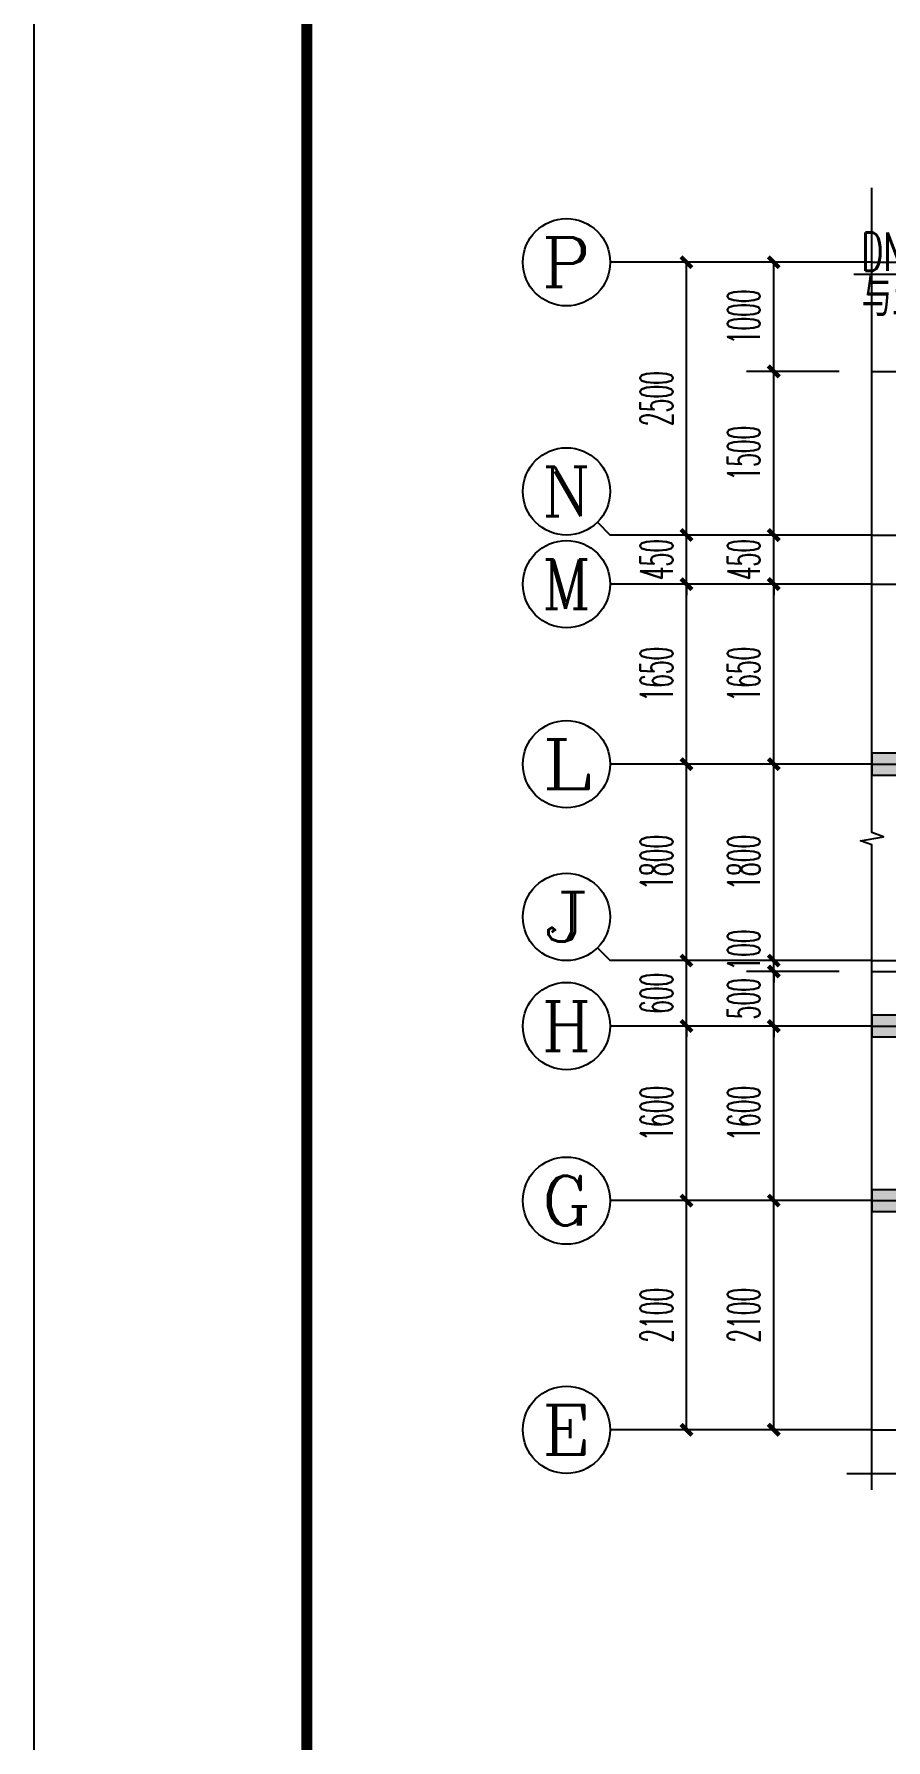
# Model space of a CAD drawing. Extents: x 27938 to 1507990, y 110129 to 923079.
# Drawn here: x 612404 to 620211, y 623245 to 638878 of the extents above; entities that cross this region are included whole.
import ezdxf
from ezdxf.enums import TextEntityAlignment as Align

# ---------------------------------------------------------------- set-up
doc = ezdxf.new("R2010")
doc.units = 0
doc.header["$LTSCALE"] = 1000
doc.header["$MEASUREMENT"] = 0
doc.linetypes.add('DOTE', pattern=[2.42, 2, -0.2, 0.02, -0.2])
for name, color, linetype in [('AXIS', 3, 'Continuous'), ('AXIS_TEXT', 7, 'Continuous'), ('COLUMN', 9, 'Continuous'), ('DIM_SYMB', 3, 'Continuous'), ('DIM_废水', 31, 'Continuous'), ('DOTE', 1, 'Continuous'), ('EQUIP_地漏', 7, 'Continuous'), ('PUB_HATCH', 8, 'Continuous'), ('TWT_DIM', 3, 'Continuous'), ('WALL', 9, 'Continuous'), ('图框', 140, 'Continuous')]:
    doc.layers.add(name, color=color, linetype=linetype)
doc.layers.add('yichutu', color=7, linetype='Continuous', true_color=0xffffff, plot=False)
doc.styles.add('_TCH_AXIS', font='COMPLEX', dxfattribs={"bigfont": 'GBCBIG'})
doc.styles.add('_TCH_DIM_T3', font='SIMPLEX.shx', dxfattribs={"width": 0.494118, "bigfont": 'GBCBIG.shx'})
doc.styles.add('_TWT_SERIAL', font='SIMPLEX', dxfattribs={"width": 0.8, "height": 3.5, "bigfont": 'HZTXT'})
doc.styles.add('COMPLEX', font='COMPLEX')
doc.dimstyles.new('_TCH_ARCH&&100', dxfattribs={"dimtxt": 297.5, "dimasz": 100, "dimexe": 250, "dimexo": 300, "dimgap": 126.25, "dimtad": 1, "dimdec": 0, "dimzin": 0, "dimdsep": 46, "dimtxsty": '_TCH_DIM_T3', "dimblk": 'ARCHTICK', "dimcen": 0.09, "dimclrt": 4, "dimazin": 2, "dimtfac": 1, "dimtdec": 0, "dimtix": 1, "dimtmove": 2, "dimatfit": 3, "dimfxl": 100, "dimtolj": 1, "dimtzin": 0, "dimarcsym": 0})
doc.dimstyles.new('_TWT_ARCH&&100', dxfattribs={"dimtxt": 297.5, "dimasz": 100, "dimexe": 250, "dimexo": 300, "dimgap": 126.25, "dimtad": 1, "dimdec": 0, "dimzin": 0, "dimdsep": 46, "dimtxsty": '_TCH_DIM_T3', "dimblk": 'ARCHTICK', "dimcen": 0.09, "dimclrt": 7, "dimazin": 2, "dimtfac": 1, "dimtdec": 0, "dimtix": 1, "dimtmove": 2, "dimatfit": 3, "dimfxl": 1, "dimtolj": 1, "dimtzin": 0, "dimarcsym": 0})

# ---------------------------------------------------------------- blocks, each defined once
blk = doc.blocks.new('TK')
at = {"layer": '图框'}
blk.add_lwpolyline([(465375, 548714), (549475, 548714), (549475, 489314), (465375, 489314)], close=True, dxfattribs=at)
blk.add_lwpolyline([(465375, 548714), (549475, 548714), (549475, 489314), (465375, 489314)], close=True, dxfattribs=at)
at = {"layer": '图框', "const_width": 100}
blk.add_lwpolyline([(548475, 490314), (548475, 547714), (467875, 547714), (467875, 490314)], close=True, dxfattribs=at)
blk = doc.blocks.new('yct-841-594-84100-59399.9999999999-100-1000.0')
at = {"layer": 'yichutu', "color": 7, "true_color": 0xffffff}
blk.add_lwpolyline([(0, 0), (0, 59400), (84100, 59400), (84100, 0)], close=True, dxfattribs=at)
blk = doc.blocks.new('_ArchTick')
at = {"color": 0, "linetype": 'ByBlock', "const_width": 0.4}
blk.add_lwpolyline([(-0.5, -0.5), (0.5, 0.5)], dxfattribs=at)
blk = doc.blocks.new('*D1264')
at = {"layer": 'AXIS', "color": 0, "lineweight": -2}
for p, q in [((-10920, -7700), (-12570, -7700)), ((-12320, -9800), (-12320, -7700)), ((-10920, -9800), (-12570, -9800))]:
    blk.add_line(p, q, dxfattribs=at)
at = {"layer": 'Defpoints', "color": 0}
for p in [(-12320, -7700), (-10620, -7700), (-10620, -9800)]:
    blk.add_point(p, dxfattribs=at)
at = {"layer": 'AXIS', "color": 0, "lineweight": -2, "xscale": 100, "yscale": 100, "zscale": 100}
for p, rotation in [((-12320, -7700), 90), ((-12320, -9800), 270)]:
    blk.add_blockref('_ArchTick', p, dxfattribs=dict(at, rotation=rotation))
at = {"layer": 'AXIS', "color": 4, "insert": (-12595, -8750), "char_height": 297.5, "attachment_point": 5, "rotation": 90, "style": '_TCH_DIM_T3'}
blk.add_mtext('\\A1;2100', dxfattribs=at)
blk = doc.blocks.new('*D1265')
at = {"layer": 'AXIS', "color": 0, "lineweight": -2}
for p, q in [((-10920, -6100), (-12570, -6100)), ((-12320, -7700), (-12320, -6100)), ((-10920, -7700), (-12570, -7700))]:
    blk.add_line(p, q, dxfattribs=at)
at = {"layer": 'Defpoints', "color": 0}
for p in [(-12320, -6100), (-10620, -6100), (-10620, -7700)]:
    blk.add_point(p, dxfattribs=at)
at = {"layer": 'AXIS', "color": 0, "lineweight": -2, "xscale": 100, "yscale": 100, "zscale": 100}
for p, rotation in [((-12320, -6100), 90), ((-12320, -7700), 270)]:
    blk.add_blockref('_ArchTick', p, dxfattribs=dict(at, rotation=rotation))
at = {"layer": 'AXIS', "color": 4, "insert": (-12595, -6900), "char_height": 297.5, "attachment_point": 5, "rotation": 90, "style": '_TCH_DIM_T3'}
blk.add_mtext('\\A1;1600', dxfattribs=at)
blk = doc.blocks.new('*D1266')
at = {"layer": 'AXIS', "color": 0, "lineweight": -2}
for p, q in [((-12320, -5500), (-12320, -5400)), ((-10920, -5500), (-12570, -5500)), ((-12320, -6100), (-12320, -5500)), ((-10920, -6100), (-12570, -6100)), ((-12320, -6100), (-12320, -6200))]:
    blk.add_line(p, q, dxfattribs=at)
at = {"layer": 'Defpoints', "color": 0}
for p in [(-12320, -5500), (-10620, -5500), (-10620, -6100)]:
    blk.add_point(p, dxfattribs=at)
at = {"layer": 'AXIS', "color": 0, "lineweight": -2, "xscale": 100, "yscale": 100, "zscale": 100}
for p, rotation in [((-12320, -5500), 270), ((-12320, -6100), 90)]:
    blk.add_blockref('_ArchTick', p, dxfattribs=dict(at, rotation=rotation))
at = {"layer": 'AXIS', "color": 4, "insert": (-12595, -5800), "char_height": 297.5, "attachment_point": 5, "rotation": 90, "style": '_TCH_DIM_T3'}
blk.add_mtext('\\A1;600', dxfattribs=at)
blk = doc.blocks.new('*D1267')
at = {"layer": 'AXIS', "color": 0, "lineweight": -2}
for p, q in [((-10920, -3700), (-12570, -3700)), ((-12320, -5500), (-12320, -3700)), ((-10920, -5500), (-12570, -5500))]:
    blk.add_line(p, q, dxfattribs=at)
at = {"layer": 'Defpoints', "color": 0}
for p in [(-12320, -3700), (-10620, -3700), (-10620, -5500)]:
    blk.add_point(p, dxfattribs=at)
at = {"layer": 'AXIS', "color": 0, "lineweight": -2, "xscale": 100, "yscale": 100, "zscale": 100}
for p, rotation in [((-12320, -3700), 90), ((-12320, -5500), 270)]:
    blk.add_blockref('_ArchTick', p, dxfattribs=dict(at, rotation=rotation))
at = {"layer": 'AXIS', "color": 4, "insert": (-12595, -4600), "char_height": 297.5, "attachment_point": 5, "rotation": 90, "style": '_TCH_DIM_T3'}
blk.add_mtext('\\A1;1800', dxfattribs=at)
blk = doc.blocks.new('*D1268')
at = {"layer": 'AXIS', "color": 0, "lineweight": -2}
for p, q in [((-10920, -2050), (-12570, -2050)), ((-12320, -3700), (-12320, -2050)), ((-10920, -3700), (-12570, -3700))]:
    blk.add_line(p, q, dxfattribs=at)
at = {"layer": 'Defpoints', "color": 0}
for p in [(-12320, -2050), (-10620, -2050), (-10620, -3700)]:
    blk.add_point(p, dxfattribs=at)
at = {"layer": 'AXIS', "color": 0, "lineweight": -2, "xscale": 100, "yscale": 100, "zscale": 100}
for p, rotation in [((-12320, -2050), 90), ((-12320, -3700), 270)]:
    blk.add_blockref('_ArchTick', p, dxfattribs=dict(at, rotation=rotation))
at = {"layer": 'AXIS', "color": 4, "insert": (-12595, -2875), "char_height": 297.5, "attachment_point": 5, "rotation": 90, "style": '_TCH_DIM_T3'}
blk.add_mtext('\\A1;1650', dxfattribs=at)
blk = doc.blocks.new('*D1269')
at = {"layer": 'AXIS', "color": 0, "lineweight": -2}
for p, q in [((-12320, -1600), (-12320, -1500)), ((-10920, -1600), (-12570, -1600)), ((-12320, -2050), (-12320, -1600)), ((-10920, -2050), (-12570, -2050)), ((-12320, -2050), (-12320, -2150))]:
    blk.add_line(p, q, dxfattribs=at)
at = {"layer": 'Defpoints', "color": 0}
for p in [(-12320, -1600), (-10620, -1600), (-10620, -2050)]:
    blk.add_point(p, dxfattribs=at)
at = {"layer": 'AXIS', "color": 0, "lineweight": -2, "xscale": 100, "yscale": 100, "zscale": 100}
for p, rotation in [((-12320, -1600), 270), ((-12320, -2050), 90)]:
    blk.add_blockref('_ArchTick', p, dxfattribs=dict(at, rotation=rotation))
at = {"layer": 'AXIS', "color": 4, "insert": (-12595, -1825), "char_height": 297.5, "attachment_point": 5, "rotation": 90, "style": '_TCH_DIM_T3'}
blk.add_mtext('\\A1;450', dxfattribs=at)
blk = doc.blocks.new('*D1270')
at = {"layer": 'AXIS', "color": 0, "lineweight": -2}
for p, q in [((-10920, 900), (-12570, 900)), ((-12320, -1600), (-12320, 900)), ((-10920, -1600), (-12570, -1600))]:
    blk.add_line(p, q, dxfattribs=at)
at = {"layer": 'Defpoints', "color": 0}
for p in [(-12320, 900), (-10620, 900), (-10620, -1600)]:
    blk.add_point(p, dxfattribs=at)
at = {"layer": 'AXIS', "color": 0, "lineweight": -2, "xscale": 100, "yscale": 100, "zscale": 100}
for p, rotation in [((-12320, 900), 90), ((-12320, -1600), 270)]:
    blk.add_blockref('_ArchTick', p, dxfattribs=dict(at, rotation=rotation))
at = {"layer": 'AXIS', "color": 4, "insert": (-12595, -350), "char_height": 297.5, "attachment_point": 5, "rotation": 90, "style": '_TCH_DIM_T3'}
blk.add_mtext('\\A1;2500', dxfattribs=at)
blk = doc.blocks.new('*D1271')
at = {"layer": 'AXIS', "color": 0, "lineweight": -2}
for p, q in [((-10920, -7700), (-11770, -7700)), ((-11520, -9800), (-11520, -7700)), ((-10920, -9800), (-11770, -9800))]:
    blk.add_line(p, q, dxfattribs=at)
at = {"layer": 'Defpoints', "color": 0}
for p in [(-11520, -7700), (-10620, -7700), (-10620, -9800)]:
    blk.add_point(p, dxfattribs=at)
at = {"layer": 'AXIS', "color": 0, "lineweight": -2, "xscale": 100, "yscale": 100, "zscale": 100}
for p, rotation in [((-11520, -7700), 90), ((-11520, -9800), 270)]:
    blk.add_blockref('_ArchTick', p, dxfattribs=dict(at, rotation=rotation))
at = {"layer": 'AXIS', "color": 4, "insert": (-11795, -8750), "char_height": 297.5, "attachment_point": 5, "rotation": 90, "style": '_TCH_DIM_T3'}
blk.add_mtext('\\A1;2100', dxfattribs=at)
blk = doc.blocks.new('*D1272')
at = {"layer": 'AXIS', "color": 0, "lineweight": -2}
for p, q in [((-10920, -6100), (-11770, -6100)), ((-11520, -7700), (-11520, -6100)), ((-10920, -7700), (-11770, -7700))]:
    blk.add_line(p, q, dxfattribs=at)
at = {"layer": 'Defpoints', "color": 0}
for p in [(-11520, -6100), (-10620, -6100), (-10620, -7700)]:
    blk.add_point(p, dxfattribs=at)
at = {"layer": 'AXIS', "color": 0, "lineweight": -2, "xscale": 100, "yscale": 100, "zscale": 100}
for p, rotation in [((-11520, -6100), 90), ((-11520, -7700), 270)]:
    blk.add_blockref('_ArchTick', p, dxfattribs=dict(at, rotation=rotation))
at = {"layer": 'AXIS', "color": 4, "insert": (-11795, -6900), "char_height": 297.5, "attachment_point": 5, "rotation": 90, "style": '_TCH_DIM_T3'}
blk.add_mtext('\\A1;1600', dxfattribs=at)
blk = doc.blocks.new('*D1273')
at = {"layer": 'AXIS', "color": 0, "lineweight": -2}
for p, q in [((-10920, -5600), (-11770, -5600)), ((-11520, -5600), (-11520, -5500)), ((-11520, -6100), (-11520, -5600)), ((-10920, -6100), (-11770, -6100)), ((-11520, -6100), (-11520, -6200))]:
    blk.add_line(p, q, dxfattribs=at)
at = {"layer": 'Defpoints', "color": 0}
for p in [(-11520, -5600), (-10620, -5600), (-10620, -6100)]:
    blk.add_point(p, dxfattribs=at)
at = {"layer": 'AXIS', "color": 0, "lineweight": -2, "xscale": 100, "yscale": 100, "zscale": 100}
for p, rotation in [((-11520, -5600), 270), ((-11520, -6100), 90)]:
    blk.add_blockref('_ArchTick', p, dxfattribs=dict(at, rotation=rotation))
at = {"layer": 'AXIS', "color": 4, "insert": (-11795, -5850), "char_height": 297.5, "attachment_point": 5, "rotation": 90, "style": '_TCH_DIM_T3'}
blk.add_mtext('\\A1;500', dxfattribs=at)
blk = doc.blocks.new('*D1274')
at = {"layer": 'AXIS', "color": 0, "lineweight": -2}
for p, q in [((-11520, -5500), (-11520, -5400)), ((-10920, -5500), (-11770, -5500)), ((-10920, -5600), (-11770, -5600)), ((-11520, -5600), (-11520, -5500)), ((-11520, -5600), (-11520, -5700))]:
    blk.add_line(p, q, dxfattribs=at)
at = {"layer": 'Defpoints', "color": 0}
for p in [(-11520, -5500), (-10620, -5500), (-10620, -5600)]:
    blk.add_point(p, dxfattribs=at)
at = {"layer": 'AXIS', "color": 0, "lineweight": -2, "xscale": 100, "yscale": 100, "zscale": 100}
for p, rotation in [((-11520, -5500), 270), ((-11520, -5600), 90)]:
    blk.add_blockref('_ArchTick', p, dxfattribs=dict(at, rotation=rotation))
at = {"layer": 'AXIS', "color": 4, "insert": (-11795, -5404), "char_height": 297.5, "attachment_point": 5, "rotation": 90, "style": '_TCH_DIM_T3'}
blk.add_mtext('\\A1;100', dxfattribs=at)
blk = doc.blocks.new('*D1275')
at = {"layer": 'AXIS', "color": 0, "lineweight": -2}
for p, q in [((-10920, -3700), (-11770, -3700)), ((-11520, -5500), (-11520, -3700)), ((-10920, -5500), (-11770, -5500))]:
    blk.add_line(p, q, dxfattribs=at)
at = {"layer": 'Defpoints', "color": 0}
for p in [(-11520, -3700), (-10620, -3700), (-10620, -5500)]:
    blk.add_point(p, dxfattribs=at)
at = {"layer": 'AXIS', "color": 0, "lineweight": -2, "xscale": 100, "yscale": 100, "zscale": 100}
for p, rotation in [((-11520, -3700), 90), ((-11520, -5500), 270)]:
    blk.add_blockref('_ArchTick', p, dxfattribs=dict(at, rotation=rotation))
at = {"layer": 'AXIS', "color": 4, "insert": (-11795, -4600), "char_height": 297.5, "attachment_point": 5, "rotation": 90, "style": '_TCH_DIM_T3'}
blk.add_mtext('\\A1;1800', dxfattribs=at)
blk = doc.blocks.new('*D1276')
at = {"layer": 'AXIS', "color": 0, "lineweight": -2}
for p, q in [((-10920, -2050), (-11770, -2050)), ((-11520, -3700), (-11520, -2050)), ((-10920, -3700), (-11770, -3700))]:
    blk.add_line(p, q, dxfattribs=at)
at = {"layer": 'Defpoints', "color": 0}
for p in [(-11520, -2050), (-10620, -2050), (-10620, -3700)]:
    blk.add_point(p, dxfattribs=at)
at = {"layer": 'AXIS', "color": 0, "lineweight": -2, "xscale": 100, "yscale": 100, "zscale": 100}
for p, rotation in [((-11520, -2050), 90), ((-11520, -3700), 270)]:
    blk.add_blockref('_ArchTick', p, dxfattribs=dict(at, rotation=rotation))
at = {"layer": 'AXIS', "color": 4, "insert": (-11795, -2875), "char_height": 297.5, "attachment_point": 5, "rotation": 90, "style": '_TCH_DIM_T3'}
blk.add_mtext('\\A1;1650', dxfattribs=at)
blk = doc.blocks.new('*D1277')
at = {"layer": 'AXIS', "color": 0, "lineweight": -2}
for p, q in [((-11520, -1600), (-11520, -1500)), ((-10920, -1600), (-11770, -1600)), ((-11520, -2050), (-11520, -1600)), ((-10920, -2050), (-11770, -2050)), ((-11520, -2050), (-11520, -2150))]:
    blk.add_line(p, q, dxfattribs=at)
at = {"layer": 'Defpoints', "color": 0}
for p in [(-11520, -1600), (-10620, -1600), (-10620, -2050)]:
    blk.add_point(p, dxfattribs=at)
at = {"layer": 'AXIS', "color": 0, "lineweight": -2, "xscale": 100, "yscale": 100, "zscale": 100}
for p, rotation in [((-11520, -1600), 270), ((-11520, -2050), 90)]:
    blk.add_blockref('_ArchTick', p, dxfattribs=dict(at, rotation=rotation))
at = {"layer": 'AXIS', "color": 4, "insert": (-11795, -1825), "char_height": 297.5, "attachment_point": 5, "rotation": 90, "style": '_TCH_DIM_T3'}
blk.add_mtext('\\A1;450', dxfattribs=at)
blk = doc.blocks.new('*D1278')
at = {"layer": 'AXIS', "color": 0, "lineweight": -2}
for p, q in [((-10920, -100), (-11770, -100)), ((-11520, -1600), (-11520, -100)), ((-10920, -1600), (-11770, -1600))]:
    blk.add_line(p, q, dxfattribs=at)
at = {"layer": 'Defpoints', "color": 0}
for p in [(-11520, -100), (-10620, -100), (-10620, -1600)]:
    blk.add_point(p, dxfattribs=at)
at = {"layer": 'AXIS', "color": 0, "lineweight": -2, "xscale": 100, "yscale": 100, "zscale": 100}
for p, rotation in [((-11520, -100), 90), ((-11520, -1600), 270)]:
    blk.add_blockref('_ArchTick', p, dxfattribs=dict(at, rotation=rotation))
at = {"layer": 'AXIS', "color": 4, "insert": (-11795, -850), "char_height": 297.5, "attachment_point": 5, "rotation": 90, "style": '_TCH_DIM_T3'}
blk.add_mtext('\\A1;1500', dxfattribs=at)
blk = doc.blocks.new('*D1279')
at = {"layer": 'AXIS', "color": 0, "lineweight": -2}
for p, q in [((-10920, 900), (-11770, 900)), ((-11520, -100), (-11520, 900)), ((-10920, -100), (-11770, -100))]:
    blk.add_line(p, q, dxfattribs=at)
at = {"layer": 'Defpoints', "color": 0}
for p in [(-11520, 900), (-10620, 900), (-10620, -100)]:
    blk.add_point(p, dxfattribs=at)
at = {"layer": 'AXIS', "color": 0, "lineweight": -2, "xscale": 100, "yscale": 100, "zscale": 100}
for p, rotation in [((-11520, 900), 90), ((-11520, -100), 270)]:
    blk.add_blockref('_ArchTick', p, dxfattribs=dict(at, rotation=rotation))
at = {"layer": 'AXIS', "color": 4, "insert": (-11795, 400), "char_height": 297.5, "attachment_point": 5, "rotation": 90, "style": '_TCH_DIM_T3'}
blk.add_mtext('\\A1;1000', dxfattribs=at)
blk = doc.blocks.new('_AXISO')
blk.add_circle((0, 0), 0.5)
at = {"layer": 'AXIS_TEXT', "style": 'COMPLEX', "width": 1.041667}
blk.add_attdef('A', text='', height=0.56, dxfattribs=at).set_placement((-0.25, -0.28), (0.25, -0.28), align=Align.FIT)
blk = doc.blocks.new('$TwtSys$00000137')
at = {"color": 7}
for p, q in [((-46.875, -93.75), (-46.875, 93.75)), ((0, -93.75), (0, 93.75)), ((46.875, -93.75), (46.875, 93.75))]:
    blk.add_line(p, q, dxfattribs=at)
blk.add_lwpolyline([(-93.75, -93.75), (93.75, -93.75), (93.75, 93.75), (-93.75, 93.75)], close=True, dxfattribs=at)
blk = doc.blocks.new('*D1434')
at = {"layer": 'Defpoints', "color": 0}
for p in [(0, -200), (773, -200), (0, -550)]:
    blk.add_point(p, dxfattribs=at)
at = {"layer": 'TWT_DIM', "color": 0, "lineweight": -2}
for p, q in [((300, -200), (1023, -200)), ((773, -550), (773, -200)), ((300, -550), (1023, -550))]:
    blk.add_line(p, q, dxfattribs=at)
at = {"layer": 'TWT_DIM', "color": 0, "lineweight": -2, "xscale": 100, "yscale": 100, "zscale": 100}
for p, rotation in [((773, -200), 90), ((773, -550), 270)]:
    blk.add_blockref('_ArchTick', p, dxfattribs=dict(at, rotation=rotation))
at = {"layer": 'TWT_DIM', "color": 7, "insert": (498, -825), "char_height": 297.5, "attachment_point": 5, "rotation": 90, "style": '_TCH_DIM_T3'}
blk.add_mtext('\\A1;350', dxfattribs=at)
blk = doc.blocks.new('*D1435')
at = {"layer": 'Defpoints', "color": 0}
for p in [(0, 0), (773, 0), (0, -200)]:
    blk.add_point(p, dxfattribs=at)
at = {"layer": 'TWT_DIM', "color": 0, "lineweight": -2}
for p, q in [((773, 0), (773, 100)), ((300, 0), (1023, 0)), ((773, -200), (773, 0)), ((300, -200), (1023, -200)), ((773, -200), (773, -300))]:
    blk.add_line(p, q, dxfattribs=at)
at = {"layer": 'TWT_DIM', "color": 0, "lineweight": -2, "xscale": 100, "yscale": 100, "zscale": 100}
for p, rotation in [((773, 0), 270), ((773, -200), 90)]:
    blk.add_blockref('_ArchTick', p, dxfattribs=dict(at, rotation=rotation))
at = {"layer": 'TWT_DIM', "color": 7, "insert": (498, 280), "char_height": 297.5, "attachment_point": 5, "rotation": 90, "style": '_TCH_DIM_T3'}
blk.add_mtext('\\A1;200', dxfattribs=at)
blk = doc.blocks.new('A$C28781836')
at = {"layer": 'PUB_HATCH'}
for points in [[(-10619.7, -3800.2), (-10319.7, -3800.2), (-10319.7, -5050.2), (-10119.7, -5050.2), (-10119.7, -3400.2), (-10319.7, -3400.2), (-10319.7, -3600.2), (-10619.7, -3600.2)], [(-10119.7, -6200.2), (-10119.7, -5650.2), (-10319.7, -5650.2), (-10319.7, -6000.2), (-10619.7, -6000.2), (-10619.7, -6200.2)], [(-9969.7, -7600.2), (-10619.7, -7600.2), (-10619.7, -7800.3), (-10169.7, -7800.3), (-10169.7, -9900.2), (-9769.7, -9900.2), (-9769.7, -9700.2), (-9969.7, -9700.2)]]:
    blk.add_hatch(color=256, dxfattribs=at).paths.add_polyline_path(points)
at = {"layer": 'AXIS', "color": 0}
for p, q in [((-10619.7, 899.8), (-13019.7, 899.8)), ((-13136.9, -1483.1), (-13019.7, -1600.2)), ((-10619.7, -1600.2), (-13019.7, -1600.2)), ((-10619.7, -2050.2), (-13019.7, -2050.2)), ((-10619.7, -3700.2), (-13019.7, -3700.2)), ((-13136.9, -5383.1), (-13019.7, -5500.2)), ((-10619.7, -5500.2), (-13019.7, -5500.2)), ((-10619.7, -6100.2), (-13019.7, -6100.2)), ((-10619.7, -7700.2), (-13019.7, -7700.2)), ((-10619.7, -9800.2), (-13019.7, -9800.2))]:
    blk.add_line(p, q, dxfattribs=at)
at = {"layer": 'COLUMN', "color": 0}
for p, q in [((-10319.7, -3600.2), (-10619.7, -3600.2)), ((-10619.7, -3600.2), (-10619.7, -3800.2)), ((-10619.7, -3800.2), (-10319.7, -3800.2)), ((-10319.7, -6000.2), (-10619.7, -6000.2)), ((-10619.7, -6000.2), (-10619.7, -6200.2)), ((-10619.7, -6200.2), (-10319.7, -6200.2)), ((-10319.7, -7600.2), (-10619.7, -7600.2)), ((-10619.7, -7600.2), (-10619.7, -7800.3)), ((-10619.7, -7800.3), (-10169.7, -7800.3))]:
    blk.add_line(p, q, dxfattribs=at)
at = {"layer": 'DIM_SYMB', "color": 0}
for points in [[(-10619.7, -10349), (-10619.7, -4440.1), (-10724.7, -4401.9), (-10514.7, -4364.9), (-10619.7, -4327.6), (-10619.7, 1581.2)], [(-10849.9, -10200.2), (-8914.3, -10200.2), (-8876.1, -10095.2), (-8839.1, -10305.2), (-8801.8, -10200.2), (-6866.2, -10200.2)]]:
    blk.add_lwpolyline(points, dxfattribs=at)
at = {"layer": 'DOTE', "color": 0, "linetype": 'DOTE', "ltscale": 0.3}
for p, q in [((-10619.7, 899.8), (743.8, 899.8)), ((-10619.7, -100.2), (743.8, -100.2)), ((-10619.7, -1600.2), (743.8, -1600.2)), ((-10619.7, -2050.2), (743.8, -2050.2)), ((-10619.7, -3700.2), (743.8, -3700.2)), ((-10619.7, -5500.2), (743.8, -5500.2)), ((-10619.7, -5600.2), (743.8, -5600.2)), ((-10619.7, -6100.2), (743.8, -6100.2)), ((-10619.7, -7700.2), (743.8, -7700.2)), ((-10619.7, -9800.2), (743.8, -9800.2))]:
    blk.add_line(p, q, dxfattribs=at)
at = {"layer": 'WALL', "color": 0}
for p, q in [((-10619.7, -3700.2), (-10619.7, -3700.2)), ((-10619.7, -6100.2), (-10619.7, -6100.2))]:
    blk.add_line(p, q, dxfattribs=at)
at = {"layer": 'AXIS', "color": 0}
ref = blk.add_blockref('_AXISO', (-13419.7, 899.8), dxfattribs=dict(at, xscale=800, yscale=800, zscale=800))
ref.add_attrib('A', 'P', dxfattribs={"layer": 'AXIS_TEXT', "color": 0, "ltscale": 0.5, "height": 452.5, "style": '_TCH_AXIS', "width": 1.235294}).set_placement((-13646, 673.5), (-13193.5, 673.5), align=Align.FIT)
ref = blk.add_blockref('_AXISO', (-13419.7, -1200.2), dxfattribs=dict(at, xscale=800, yscale=800, zscale=800))
ref.add_attrib('A', 'N', dxfattribs={"layer": 'AXIS_TEXT', "color": 0, "ltscale": 0.5, "height": 452.5, "style": '_TCH_AXIS', "width": 1.105263}).set_placement((-13646, -1426.5), (-13193.5, -1426.5), align=Align.FIT)
ref = blk.add_blockref('_AXISO', (-13419.7, -2050.2), dxfattribs=dict(at, xscale=800, yscale=800, zscale=800))
ref.add_attrib('A', 'M', dxfattribs={"layer": 'AXIS_TEXT', "color": 0, "ltscale": 0.5, "height": 452.5, "style": '_TCH_AXIS'}).set_placement((-13646, -2276.5), (-13193.5, -2276.5), align=Align.FIT)
ref = blk.add_blockref('_AXISO', (-13419.7, -3700.2), dxfattribs=dict(at, xscale=800, yscale=800, zscale=800))
ref.add_attrib('A', 'L', dxfattribs={"layer": 'AXIS_TEXT', "color": 0, "ltscale": 0.5, "height": 452.5, "style": '_TCH_AXIS', "width": 1.4}).set_placement((-13646, -3926.5), (-13193.5, -3926.5), align=Align.FIT)
ref = blk.add_blockref('_AXISO', (-13419.7, -5100.2), dxfattribs=dict(at, xscale=800, yscale=800, zscale=800))
ref.add_attrib('A', 'J', dxfattribs={"layer": 'AXIS_TEXT', "color": 0, "ltscale": 0.5, "height": 452.5, "style": '_TCH_AXIS', "width": 1.909091}).set_placement((-13646, -5326.5), (-13193.5, -5326.5), align=Align.FIT)
ref = blk.add_blockref('_AXISO', (-13419.7, -6100.2), dxfattribs=dict(at, xscale=800, yscale=800, zscale=800))
ref.add_attrib('A', 'H', dxfattribs={"layer": 'AXIS_TEXT', "color": 0, "ltscale": 0.5, "height": 452.5, "style": '_TCH_AXIS', "width": 1.05}).set_placement((-13646, -6326.5), (-13193.5, -6326.5), align=Align.FIT)
ref = blk.add_blockref('_AXISO', (-13419.7, -7700.2), dxfattribs=dict(at, xscale=800, yscale=800, zscale=800))
ref.add_attrib('A', 'G', dxfattribs={"layer": 'AXIS_TEXT', "color": 0, "ltscale": 0.5, "height": 452.5, "style": '_TCH_AXIS', "width": 1.166667}).set_placement((-13646, -7926.5), (-13193.5, -7926.5), align=Align.FIT)
ref = blk.add_blockref('_AXISO', (-13419.7, -9800.2), dxfattribs=dict(at, xscale=800, yscale=800, zscale=800))
ref.add_attrib('A', 'E', dxfattribs={"layer": 'AXIS_TEXT', "color": 0, "ltscale": 0.5, "height": 452.5, "style": '_TCH_AXIS', "width": 1.3125}).set_placement((-13646, -10026.5), (-13193.5, -10026.5), align=Align.FIT)
for p1, p2, distance, picture, middle in [((-10619.7, -1600.2), (-10619.7, 899.8), 1700, '*D1270', (-12594.7, -350.2)), ((-10619.7, -100.2), (-10619.7, 899.8), 900, '*D1279', (-11794.7, 399.8)), ((-10619.7, -1600.2), (-10619.7, -100.2), 900, '*D1278', (-11794.7, -850.2)), ((-10619.7, -2050.2), (-10619.7, -1600.2), 1700, '*D1269', (-12594.7, -1825.2)), ((-10619.7, -2050.2), (-10619.7, -1600.2), 900, '*D1277', (-11794.7, -1825.2)), ((-10619.7, -3700.2), (-10619.7, -2050.2), 1700, '*D1268', (-12594.7, -2875.2)), ((-10619.7, -3700.2), (-10619.7, -2050.2), 900, '*D1276', (-11794.7, -2875.2)), ((-10619.7, -5500.2), (-10619.7, -3700.2), 1700, '*D1267', (-12594.7, -4600.2)), ((-10619.7, -5500.2), (-10619.7, -3700.2), 900, '*D1275', (-11794.7, -4600.2)), ((-10619.7, -6100.2), (-10619.7, -5500.2), 1700, '*D1266', (-12594.7, -5800.2)), ((-10619.7, -6100.2), (-10619.7, -5600.2), 900, '*D1273', (-11794.7, -5850.2)), ((-10619.7, -7700.2), (-10619.7, -6100.2), 1700, '*D1265', (-12594.7, -6900.2)), ((-10619.7, -7700.2), (-10619.7, -6100.2), 900, '*D1272', (-11794.7, -6900.2)), ((-10619.7, -9800.2), (-10619.7, -7700.2), 1700, '*D1264', (-12594.7, -8750.2)), ((-10619.7, -9800.2), (-10619.7, -7700.2), 900, '*D1271', (-11794.7, -8750.2))]:
    dim = blk.add_aligned_dim(p1=p1, p2=p2, distance=distance, dimstyle='_TCH_ARCH&&100', dxfattribs=at)
    dim.commit()
    dim.dimension.update_dxf_attribs({"geometry": picture, "text_midpoint": middle})
dim = blk.add_linear_dim(base=(-11519.7, -5500.2), p1=(-10619.7, -5600.2), p2=(-10619.7, -5500.2), angle=90, dimstyle='_TCH_ARCH&&100', dxfattribs=at)
dim.commit()
dim.dimension.update_dxf_attribs({"geometry": '*D1274', "text_midpoint": (-11794.7, -5404.3), "dimtype": 129})
blk = doc.blocks.new('A$C7C2462DA')
at = {"layer": 'DIM_废水'}
for p, q in [((-596.1, 999.4), (-3466.6, 999.4)), ((0, -200), (-596.1, 999.4)), ((0, -550), (-596.1, 999.4))]:
    blk.add_line(p, q, dxfattribs=at)
at = {"layer": 'EQUIP_地漏'}
for p in [(0, -200), (0, -550)]:
    blk.add_blockref('$TwtSys$00000137', p, dxfattribs=at)
at = {"layer": 'DIM_废水', "color": 7, "style": '_TWT_SERIAL'}
for s, width, p in [('侧入式地漏', 0.8, (-2340.6, 1034.4)), ('DN150', 0.64, (-3396.6, 1034.4)), ('与土建同时预埋', 0.8, (-3396.6, 614.4))]:
    blk.add_text(s, height=350, dxfattribs=dict(at, width=width)).set_placement(p)
at = {"layer": 'TWT_DIM'}
for base, p1, p2, picture, middle in [((773.1, 0), (0, -200), (0, 0), '*D1435', (498.1, 280.2)), ((773.1, -200), (0, -550), (0, -200), '*D1434', (498.1, -825.2))]:
    dim = blk.add_linear_dim(base=base, p1=p1, p2=p2, angle=90, dimstyle='_TWT_ARCH&&100', dxfattribs=at)
    dim.commit()
    dim.dimension.update_dxf_attribs({"geometry": picture, "text_midpoint": middle, "dimtype": 129})

msp = doc.modelspace()

# ---------------------------------------------------------------- block references
msp.add_blockref('TK', (147028.8, 92654.3))
at = {"color": 8}
msp.add_blockref('A$C28781836', (630703.3, 635886.8), dxfattribs=at)
at = {"ltscale": 0.5}
msp.add_blockref('A$C7C2462DA', (623383.5, 635674.9), dxfattribs=at)
at = {"layer": 'yichutu'}
msp.add_blockref('yct-841-594-84100-59399.9999999999-100-1000.0', (612403.9, 581968), dxfattribs=at)

doc.saveas('drawing.dxf')
